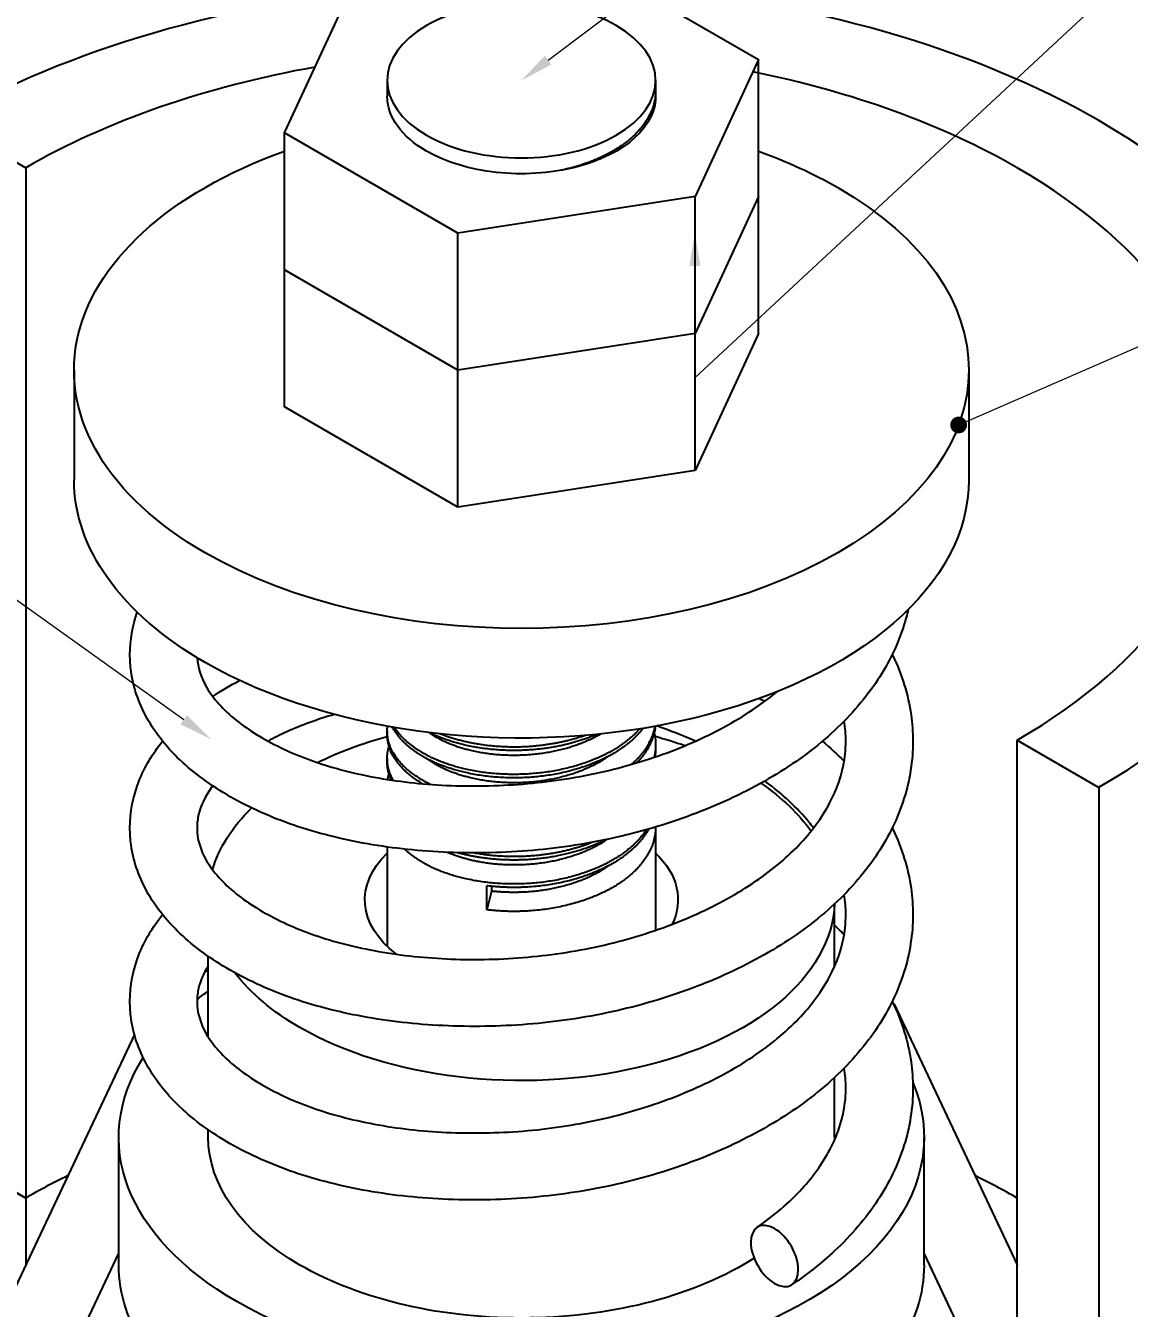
# Model space of a CAD drawing. Header units: millimetres. Extents: x -46397 to 283259, y -8690 to 23983.
# Drawn here: x 185491.9 to 185590.6, y -1377.6 to -1262.9 of the extents above; entities that cross this region are included whole.
import ezdxf
from ezdxf import colors
from ezdxf.entities.mleader import LeaderData, LeaderLine
from ezdxf.math import Vec2, Vec3

# ---------------------------------------------------------------- set-up
doc = ezdxf.new("R2010")
doc.units = ezdxf.units.MM
doc.layers.add('4.KICH THUOC', color=3, linetype='Continuous', lineweight=9)
doc.layers.add('Net dam Minh', color=94, linetype='Continuous', lineweight=18)
doc.layers.add('PV-402', color=7, linetype='Continuous')
doc.styles.get("Standard").update_dxf_attribs({"font": 'isocp.shx', "width": 0.8})

# ---------------------------------------------------------------- blocks, each defined once
blk = doc.blocks.new('tjt')
at = {"layer": 'PV-402', "extrusion": (-2.77556e-16, 0.816497, 0.57735)}
for p, q in [((255741.43, 36361.46, -2.06), (255756.94, 36352.5, -2.06)), ((255714.56, 36345.94, -2.06), (255720.24, 36358.18, -2.06)), ((255756.94, 36352.5, -2.06), (255751.27, 36340.27, -2.06)), ((255756.94, 36340.25, -2.06), (255756.94, 36352.5, -2.06)), ((255723.75, 36350.64, -2.06), (255723.75, 36349.22, -2.06)), ((255747.75, 36350.64, -2.06), (255747.75, 36349.72, -2.06)), ((255684.13, 36347.04, -2.06), (255691.43, 36342.83, -2.06)), ((255730.07, 36336.99, -2.06), (255714.56, 36345.94, -2.06)), ((255714.56, 36333.7, -2.06), (255714.56, 36345.94, -2.06)), ((255691.43, 36342.83, -2.06), (255691.43, 36250.71, -2.06)), ((255751.27, 36340.27, -2.06), (255730.07, 36336.99, -2.06)), ((255751.27, 36328.02, -2.06), (255751.27, 36340.27, -2.06)), ((255756.94, 36340.25, -2.06), (255751.27, 36328.02, -2.06)), ((255756.94, 36340.25, -2.06), (255751.27, 36328.02, -2.06)), ((255756.94, 36328.01, -2.06), (255756.94, 36340.25, -2.06)), ((255730.07, 36324.74, -2.06), (255730.07, 36336.99, -2.06)), ((255730.07, 36324.74, -2.06), (255714.56, 36333.7, -2.06)), ((255730.07, 36324.74, -2.06), (255714.56, 36333.7, -2.06)), ((255714.56, 36321.45, -2.06), (255714.56, 36333.7, -2.06)), ((255751.27, 36328.02, -2.06), (255730.07, 36324.74, -2.06)), ((255751.27, 36328.02, -2.06), (255730.07, 36324.74, -2.06)), ((255751.27, 36315.77, -2.06), (255751.27, 36328.02, -2.06)), ((255756.94, 36328.01, -2.06), (255751.27, 36315.77, -2.06)), ((255695.75, 36324.73, -2.06), (255695.75, 36314.93, -2.06)), ((255730.07, 36312.49, -2.06), (255730.07, 36324.74, -2.06)), ((255775.75, 36324.73, -2.06), (255775.75, 36314.93, -2.06)), ((255730.07, 36312.49, -2.06), (255714.56, 36321.45, -2.06)), ((255751.27, 36315.77, -2.06), (255730.07, 36312.49, -2.06)), ((255723.75, 36292.46, -2.06), (255723.75, 36292.16, -2.06)), ((255780.07, 36291.65, -2.06), (255787.37, 36287.43, -2.06)), ((255780.07, 36199.53, -2.06), (255780.07, 36291.65, -2.06)), ((255747.75, 36291.24, -2.06), (255747.75, 36290.93, -2.06)), ((255723.75, 36290.01, -2.06), (255723.75, 36289.71, -2.06)), ((255787.37, 36287.43, -2.06), (255787.37, 36195.32, -2.06)), ((255747.75, 36283.88, -2.06), (255747.75, 36274.65, -2.06)), ((255723.75, 36282.1, -2.06), (255723.75, 36273.21, -2.06)), ((255732.65, 36276.48, -2.06), (255732.65, 36278.63, -2.06)), ((255733.07, 36278.15, -2.06), (255732.65, 36276.48, -2.06)), ((255733.07, 36278.58, -2.06), (255733.07, 36278.15, -2.06)), ((255763.75, 36271.44, -2.06), (255763.75, 36277.01, -2.06)), ((255707.75, 36265.11, -2.06), (255707.75, 36272.32, -2.06)), ((255707.44, 36270.94, -2.06), (255707.75, 36271.12, -2.06)), ((255769, 36268.09, -2.06), (255769.08, 36268.04, -2.06)), ((255769.03, 36268.01, -2.06), (255769.08, 36268.04, -2.06)), ((255769.08, 36268.04, -2.06), (255780.07, 36244.73, -2.06)), ((255701.15, 36265.34, -2.06), (255687.9, 36237.24, -2.06)), ((255763.75, 36256.15, -2.06), (255763.75, 36261.5, -2.06)), ((255676.36, 36259.41, -2.06), (255691.43, 36250.71, -2.06)), ((255699.75, 36244.72, -2.06), (255699.75, 36256.15, -2.06)), ((255707.75, 36256.15, -2.06), (255707.75, 36256.81, -2.06)), ((255771.75, 36244.72, -2.06), (255771.75, 36256.15, -2.06)), ((255691.43, 36250.71, -2.06), (255684.13, 36254.92, -2.06)), ((255691.43, 36250.71, -2.06), (255691.43, 36244.73, -2.06)), ((255692.14, 36229.63, -2.06), (255699.75, 36245.78, -2.06)), ((255779.37, 36229.63, -2.06), (255771.75, 36245.78, -2.06))]:
    blk.add_line(p, q, dxfattribs=at)
at = {"layer": 'PV-402'}
for centre, major_axis, start_param, end_param in [((255735.75, 36317.24, -2.06), (-73, 0), -1.424554, -0.785398), ((255735.75, 36350.64, -2.06), (-12, 0), -2.356194, -0.785398), ((255735.75, 36317.24, -2.06), (-73, 0), -2.356194, -1.707559), ((255735.75, 36350.64, -2.06), (-12, 0), -0.785398, 0.785398), ((255735.75, 36350.64, -2.06), (12, 0), -2.356194, 0.785398), ((255735.75, 36317.24, -2.06), (-62.68, 0), -1.271766, -0.785398), ((255735.75, 36317.24, -2.06), (-62.68, 0), -2.356194, -1.907029), ((255735.75, 36317.24, -2.06), (73, 0), -0.785398, 0.785398), ((255735.75, 36317.24, -2.06), (62.68, 0), -0.785398, 0.785398), ((255735.75, 36225.12, -2.06), (-62.68, 0), -0.867052, -0.785398), ((255735.75, 36225.12, -2.06), (-62.68, 0), -0.867052, -0.785398), ((255735.75, 36225.12, -2.06), (-62.68, 0), -2.356194, -2.274541), ((255735.75, 36225.12, -2.06), (-62.68, 0), -2.356194, -2.274541), ((255758.38, 36245.53, -2.06), (-1.5, 2.6), -2.356194, 0.785398), ((255758.38, 36245.53, -2.06), (1.5, -2.6), -2.356194, 0.785398)]:
    blk.add_ellipse(centre, major_axis=major_axis, ratio=0.57735, start_param=start_param, end_param=end_param, dxfattribs=at)
at = {"layer": 'PV-402', "extrusion": (3.41449e-17, -8.88178e-16, -1)}
blk.add_ellipse((255735.75, 36349.22, -2.06), major_axis=(-12, 0), ratio=0.57735, start_param=-0.785398, end_param=0, dxfattribs=at)
at = {"layer": 'PV-402', "extrusion": (3.01018e-16, -6.10623e-16, -1)}
blk.add_ellipse((255735.75, 36349.22, -2.06), major_axis=(12, 0), ratio=0.57735, start_param=-0.034873, end_param=2.356194, dxfattribs=at)
at = {"layer": 'PV-402', "extrusion": (1.66533e-16, -5.55112e-16, -1)}
blk.add_ellipse((255735.75, 36324.73, -2.06), major_axis=(-40, 0), ratio=0.57735, start_param=-0.785398, end_param=1.012439, dxfattribs=at)
at = {"layer": 'PV-402', "extrusion": (8.11507e-17, -7.77156e-16, -1)}
blk.add_ellipse((255735.75, 36324.73, -2.06), major_axis=(40, 0), ratio=0.57735, start_param=-1.012439, end_param=-0.785398, dxfattribs=at)
at = {"layer": 'PV-402', "extrusion": (1.70766e-16, -3.88578e-16, -1)}
blk.add_ellipse((255735.75, 36324.73, -2.06), major_axis=(40, 0), ratio=0.57735, start_param=-0.785398, end_param=2.356194, dxfattribs=at)
at = {"layer": 'PV-402', "extrusion": (8.11507e-17, -6.10623e-16, -1)}
blk.add_ellipse((255735.75, 36314.93, -2.06), major_axis=(-40, 0), ratio=0.57735, start_param=-0.785398, end_param=0, dxfattribs=at)
at = {"layer": 'PV-402', "extrusion": (1.83839e-18, -6.66134e-16, -1)}
blk.add_ellipse((255735.75, 36314.93, -2.06), major_axis=(40, 0), ratio=0.57735, start_param=0, end_param=2.356194, dxfattribs=at)
at = {"layer": 'PV-402', "extrusion": (2.92651e-16, -7.77156e-16, -1)}
blk.add_ellipse((255735.75, 36277.38, -2.06), major_axis=(28, 0), ratio=0.57735, start_param=-2.279804, end_param=-2.013542, dxfattribs=at)
at = {"layer": 'PV-402', "extrusion": (1.11592e-16, -6.10623e-16, -1)}
blk.add_ellipse((255735.75, 36277.38, -2.06), major_axis=(28, 0), ratio=0.57735, start_param=-1.130473, end_param=-1.021238, dxfattribs=at)
at = {"layer": 'PV-402', "extrusion": (1.85417e-16, -6.66134e-16, -1)}
blk.add_ellipse((255735.75, 36277.38, -2.06), major_axis=(28, 0), ratio=0.57735, start_param=-0.700845, end_param=-0.390073, dxfattribs=at)
at = {"layer": 'PV-402', "extrusion": (1.39063e-16, -8.88178e-16, -1)}
blk.add_ellipse((255735.75, 36277.38, -2.06), major_axis=(-28, 0), ratio=0.57735, start_param=0.166757, end_param=0.532736, dxfattribs=at)
at = {"layer": 'PV-402', "extrusion": (1.84889e-31, -8.32667e-16, -1)}
blk.add_ellipse((255735.75, 36277.38, -2.06), major_axis=(-14, 0), ratio=0.57735, start_param=-0.646114, end_param=0.5411, dxfattribs=at)
at = {"layer": 'PV-402', "extrusion": (3.66279e-17, -5.55112e-16, -1)}
blk.add_ellipse((255735.75, 36277.38, -2.06), major_axis=(14, 0), ratio=0.57735, start_param=-0.5411, end_param=0.273839, dxfattribs=at)
at = {"layer": 'PV-402', "extrusion": (4.29203e-17, -5.55112e-16, -1)}
blk.add_ellipse((255735.75, 36277.38, -2.06), major_axis=(28, 0), ratio=0.57735, start_param=0.022908, end_param=2.356194, dxfattribs=at)
at = {"layer": 'PV-402', "extrusion": (5.6936e-19, -6.10623e-16, -1)}
blk.add_ellipse((255735.75, 36277.38, -2.06), major_axis=(-28, 0), ratio=0.57735, start_param=-0.785398, end_param=-0.41599, dxfattribs=at)
at = {"layer": 'PV-402', "extrusion": (1.37188e-16, -5.55112e-16, -1)}
blk.add_ellipse((255735.75, 36256.15, -2.06), major_axis=(36, 0), ratio=0.57735, start_param=-2.507274, end_param=-2.461919, dxfattribs=at)
at = {"layer": 'PV-402', "extrusion": (1.66533e-16, -6.10623e-16, -1)}
blk.add_ellipse((255735.75, 36256.15, -2.06), major_axis=(-36, 0), ratio=0.57735, start_param=-0.785398, end_param=0.349528, dxfattribs=at)
at = {"layer": 'PV-402', "extrusion": (8.39995e-17, -7.77156e-16, -1)}
blk.add_ellipse((255735.75, 36256.15, -2.06), major_axis=(36, 0), ratio=0.57735, start_param=-0.237127, end_param=2.356194, dxfattribs=at)
at = {"layer": 'PV-402', "extrusion": (1.66533e-16, -4.996e-16, -1)}
blk.add_ellipse((255735.75, 36256.15, -2.06), major_axis=(-28, 0), ratio=0.57735, start_param=-0.785398, end_param=0, dxfattribs=at)
at = {"layer": 'PV-402', "extrusion": (2.15953e-16, -6.10623e-16, -1)}
blk.add_ellipse((255735.75, 36256.15, -2.06), major_axis=(28, 0), ratio=0.57735, start_param=0, end_param=0.013697, dxfattribs=at)
at = {"layer": 'PV-402', "extrusion": (1.52289e-16, -4.996e-16, -1)}
blk.add_ellipse((255735.75, 36244.72, -2.06), major_axis=(-36, 0), ratio=0.57735, start_param=-0.374001, end_param=0, dxfattribs=at)
at = {"layer": 'PV-402', "extrusion": (1.24979e-16, -6.66134e-16, -1)}
blk.add_ellipse((255735.75, 36256.15, -2.06), major_axis=(-28, 0), ratio=0.57735, start_param=-2.408443, end_param=-0.785398, dxfattribs=at)
at = {"layer": 'PV-402', "extrusion": (1.68372e-16, -4.996e-16, -1)}
blk.add_ellipse((255735.75, 36244.72, -2.06), major_axis=(36, 0), ratio=0.57735, start_param=0, end_param=0.374001, dxfattribs=at)
at = {"layer": 'PV-402'}
for points, weights, knots in [([(255747.75, 36349.72, -2.06), (255747.75, 36346.7, -2.06), (255744.24, 36344.51, -2.06), (255742.14, 36343.21, -2.06), (255739.31, 36342.6, -2.06)], [1, 0.923879532511, 1, 0.953117761913, 0.963984623918], [0.013888889, 0.013888889, 0.013888889, 0.018518519, 0.018518519, 0.021369886, 0.021369886, 0.021369886]), ([(255743.61, 36344.15, -2.06), (255743.36, 36343.97, -2.06), (255743.09, 36343.8, -2.06), (255742.92, 36343.69, -2.06), (255742.75, 36343.59, -2.06)], [0.986880917859, 0.992749927889, 1, 0.995509596988, 0.991548978406], [0.0183033758, 0.0183033758, 0.0183033758, 0.0187498314, 0.0187498314, 0.019026348, 0.019026348, 0.019026348]), ([(255727.27, 36287.87, -2.06), (255723.75, 36289.74, -2.06), (255723.75, 36292.46, -2.06), (255723.75, 36292.68, -2.06), (255723.78, 36292.89, -2.06)], [1, 0.923879532511, 1, 0.993466999583, 0.988055382044], [0.842592593, 0.842592593, 0.842592593, 0.847222222, 0.847222222, 0.847619558, 0.847619558, 0.847619558]), ([(255746.61, 36292.7, -2.06), (255745.72, 36291.54, -2.06), (255744.24, 36290.62, -2.06), (255740.72, 36288.44, -2.06), (255735.75, 36288.29, -2.06), (255730.78, 36288.14, -2.06), (255727.27, 36290.01, -2.06)], [0.96249460739, 0.966535131668, 1, 0.923879532511, 1, 0.923879532511, 1], [0.83129801, 0.83129801, 0.83129801, 0.83333333, 0.83333333, 0.83796296, 0.83796296, 0.84259259, 0.84259259, 0.84259259]), ([(255746.32, 36292.66, -2.06), (255745.48, 36291.7, -2.06), (255744.24, 36290.93, -2.06), (255740.72, 36288.75, -2.06), (255735.75, 36288.6, -2.06), (255730.78, 36288.44, -2.06), (255727.27, 36290.32, -2.06)], [0.964426236441, 0.971667851188, 1, 0.923879532511, 1, 0.923879532511, 1], [0.79457314, 0.79457314, 0.79457314, 0.7962963, 0.7962963, 0.80092593, 0.80092593, 0.80555556, 0.80555556, 0.80555556]), ([(255742.83, 36292.2, -2.06), (255739.84, 36290.44, -2.06), (255735.75, 36290.3, -2.06), (255731.45, 36290.14, -2.06), (255728.42, 36291.75, -2.06), (255727.89, 36292.02, -2.06), (255727.45, 36292.34, -2.06)], [0.993342834435, 0.92736798419, 1, 0.923879532511, 1, 0.985961801363, 0.977101474787], [0.80645757, 0.80645757, 0.80645757, 0.81093021, 0.81093021, 0.81561767, 0.81561767, 0.81648213, 0.81648213, 0.81648213]), ([(255742.48, 36292.16, -2.06), (255739.44, 36290.85, -2.06), (255735.75, 36290.74, -2.06), (255730.99, 36290.59, -2.06), (255727.52, 36292.33, -2.06)], [0.971898519123, 0.942471010211, 1, 0.926819155416, 0.994347799113], [0.797427026, 0.797427026, 0.797427026, 0.800925926, 0.800925926, 0.805376768, 0.805376768, 0.805376768]), ([(255741.46, 36292.07, -2.06), (255738.79, 36291.14, -2.06), (255735.75, 36291.04, -2.06), (255731.67, 36290.92, -2.06), (255728.43, 36292.23, -2.06)], [0.964476395767, 0.952114049379, 1, 0.936608870735, 0.978798681842], [0.760976476, 0.760976476, 0.760976476, 0.763888889, 0.763888889, 0.767744323, 0.767744323, 0.767744323]), ([(255747.62, 36292.31, -2.06), (255747.75, 36291.77, -2.06), (255747.75, 36291.24, -2.06), (255747.75, 36290.67, -2.06), (255747.61, 36290.12, -2.06)], [0.976586666717, 0.985550451446, 1, 0.984904181455, 0.975795812674], [0.864861922, 0.864861922, 0.864861922, 0.865740741, 0.865740741, 0.866658865, 0.866658865, 0.866658865]), ([(255724.3, 36288.06, -2.06), (255723.75, 36289.01, -2.06), (255723.75, 36290.01, -2.06), (255723.75, 36290.55, -2.06), (255723.91, 36291.08, -2.06)], [0.963863079715, 0.970495568955, 1, 0.983871706862, 0.974577891969], [0.882464806, 0.882464806, 0.882464806, 0.884259259, 0.884259259, 0.885240178, 0.885240178, 0.885240178]), ([(255743.61, 36290.26, -2.06), (255743.36, 36290.08, -2.06), (255743.09, 36289.91, -2.06), (255740.05, 36288, -2.06), (255735.75, 36287.85, -2.06), (255731.45, 36287.7, -2.06), (255728.42, 36289.3, -2.06), (255727.8, 36289.62, -2.06), (255727.3, 36289.99, -2.06)], [0.986880917859, 0.992749927889, 1, 0.923879532511, 1, 0.923879532511, 1, 0.983690722588, 0.97437017077], [0.84329596, 0.84329596, 0.84329596, 0.84374241, 0.84374241, 0.84842987, 0.84842987, 0.85311733, 0.85311733, 0.85412165, 0.85412165, 0.85412165]), ([(255746.91, 36283.64, -2.06), (255745.99, 36282.22, -2.06), (255744.24, 36281.13, -2.06), (255740.72, 36278.95, -2.06), (255735.75, 36278.8, -2.06), (255730.78, 36278.64, -2.06), (255727.27, 36280.52, -2.06)], [0.961998076145, 0.960450038755, 1, 0.923879532511, 1, 0.923879532511, 1], [0.94203902, 0.94203902, 0.94203902, 0.94444444, 0.94444444, 0.94907407, 0.94907407, 0.9537037, 0.9537037, 0.9537037]), ([(255747.75, 36283.88, -2.06), (255747.75, 36280.86, -2.06), (255744.24, 36278.68, -2.06), (255740.72, 36276.5, -2.06), (255735.75, 36276.35, -2.06), (255734.17, 36276.3, -2.06), (255732.65, 36276.48, -2.06)], [0.999880595359, 0.923939281731, 1, 0.923879532511, 1, 0.97448117395, 0.966072344842], [0.97685549, 0.97685549, 0.97685549, 0.98148148, 0.98148148, 0.98611111, 0.98611111, 0.98766316, 0.98766316, 0.98766316]), ([(255747.13, 36283.7, -2.06), (255746.23, 36282.06, -2.06), (255744.24, 36280.83, -2.06), (255740.72, 36278.64, -2.06), (255735.75, 36278.49, -2.06), (255734.17, 36278.44, -2.06), (255732.65, 36278.63, -2.06)], [0.963082778553, 0.955344061955, 1, 0.923879532511, 1, 0.974480336511, 0.966071792963], [0.978765517, 0.978765517, 0.978765517, 0.981481481, 0.981481481, 0.986111111, 0.986111111, 0.987663211, 0.987663211, 0.987663211]), ([(255743.43, 36282.79, -2.06), (255743.27, 36282.67, -2.06), (255743.09, 36282.56, -2.06), (255740.05, 36280.65, -2.06), (255735.75, 36280.5, -2.06), (255731.99, 36280.37, -2.06), (255729.1, 36281.62, -2.06)], [0.991076267785, 0.995240547909, 1, 0.923879532511, 1, 0.932721970327, 0.984369465575], [0.955948317, 0.955948317, 0.955948317, 0.956241402, 0.956241402, 0.96092886, 0.96092886, 0.965071805, 0.965071805, 0.965071805]), ([(255743.33, 36282.77, -2.06), (255740.02, 36281.07, -2.06), (255735.75, 36280.94, -2.06), (255732.69, 36280.85, -2.06), (255730.01, 36281.59, -2.06)], [0.982626477909, 0.933880167525, 1, 0.951752390041, 0.964666565961], [0.945052681, 0.945052681, 0.945052681, 0.949074074, 0.949074074, 0.952008483, 0.952008483, 0.952008483]), ([(255742.14, 36282.53, -2.06), (255739.21, 36281.35, -2.06), (255735.75, 36281.25, -2.06), (255733.51, 36281.18, -2.06), (255731.42, 36281.57, -2.06)], [0.968841679079, 0.945732100929, 1, 0.964136362044, 0.962066539861], [0.908736476, 0.908736476, 0.908736476, 0.912037037, 0.912037037, 0.914218255, 0.914218255, 0.914218255]), ([(255743.61, 36280.46, -2.06), (255743.36, 36280.28, -2.06), (255743.09, 36280.11, -2.06), (255740.05, 36278.2, -2.06), (255735.75, 36278.05, -2.06), (255734.39, 36278, -2.06), (255733.07, 36278.15, -2.06)], [0.986880917859, 0.992749927889, 1, 0.923879532511, 1, 0.974480613213, 0.966071975308], [0.993294609, 0.993294609, 0.993294609, 0.993741065, 0.993741065, 0.998428522, 0.998428522, 0.999999993, 0.999999993, 0.999999993])]:
    blk.add_rational_spline(points, weights, degree=2, knots=knots, dxfattribs=at)
for points, weights in [([(255747.7, 36349.01, -2.06), (255747.72, 36348.89, -2.06), (255747.73, 36348.77, -2.06)], [0.983281016232, 0.985658473788, 0.988300784828]), ([(255747.62, 36348.65, -2.06), (255747.65, 36348.53, -2.06), (255747.67, 36348.42, -2.06)], [0.976586666717, 0.978468721843, 0.980592611855]), ([(255727.27, 36290.01, -2.06), (255725.06, 36291.19, -2.06), (255724.21, 36292.82, -2.06)], [1, 0.950846227906, 0.965173235444]), ([(255727.27, 36290.32, -2.06), (255725.31, 36291.36, -2.06), (255724.41, 36292.78, -2.06)], [1, 0.956096104631, 0.962836985685]), ([(255747.68, 36292.89, -2.06), (255747.35, 36291.03, -2.06), (255745.6, 36289.49, -2.06)], [0.981453500738, 0.947091883192, 0.973237431071]), ([(255747.73, 36292.89, -2.06), (255747.53, 36291.14, -2.06), (255746.06, 36289.62, -2.06)], [0.987978351894, 0.95046630241, 0.966995354699]), ([(255726.92, 36287.75, -2.06), (255723.75, 36289.6, -2.06), (255723.75, 36292.16, -2.06)], [0.992267030557, 0.927965323388, 1]), ([(255747.75, 36290.93, -2.06), (255747.75, 36290.54, -2.06), (255747.68, 36290.14, -2.06)], [1, 0.989337787895, 0.981662492995]), ([(255724.13, 36288.09, -2.06), (255723.75, 36288.88, -2.06), (255723.75, 36289.71, -2.06)], [0.966827670892, 0.975579223466, 1]), ([(255723.8, 36288.14, -2.06), (255723.84, 36288.39, -2.06), (255723.91, 36288.63, -2.06)], [0.984672177643, 0.978889547165, 0.974577891969]), ([(255727.6, 36287.7, -2.06), (255727.43, 36287.78, -2.06), (255727.27, 36287.87, -2.06)], [0.992741826031, 0.996179123651, 1]), ([(255727.27, 36280.52, -2.06), (255726.11, 36281.14, -2.06), (255725.31, 36281.9, -2.06)], [1, 0.973648018554, 0.96554150903])]:
    blk.add_rational_spline(points, weights, degree=2, dxfattribs=at)
for points, knots in [([(255770.33, 36303.31, -2.06), (255770.22, 36302.85, -2.06), (255770.09, 36302.39, -2.06), (255769.42, 36300.24, -2.06), (255768.62, 36298.59, -2.06), (255766.54, 36295.43, -2.06), (255765.24, 36293.91, -2.06), (255762.22, 36291.09, -2.06), (255760.47, 36289.79, -2.06), (255756.61, 36287.43, -2.06), (255754.49, 36286.37, -2.06), (255750, 36284.55, -2.06), (255747.62, 36283.78, -2.06), (255742.75, 36282.59, -2.06), (255740.23, 36282.15, -2.06), (255735.19, 36281.62, -2.06), (255732.64, 36281.53, -2.06), (255727.67, 36281.64, -2.06), (255725.22, 36281.86, -2.06), (255720.54, 36282.59, -2.06), (255718.29, 36283.12, -2.06), (255714.09, 36284.45, -2.06), (255712.13, 36285.28, -2.06), (255708.62, 36287.18, -2.06), (255707.05, 36288.25, -2.06), (255704.37, 36290.62, -2.06), (255703.25, 36291.95, -2.06), (255701.61, 36294.75, -2.06), (255701.07, 36296.26, -2.06), (255700.79, 36298.3, -2.06), (255700.75, 36298.81, -2.06), (255700.75, 36299.32, -2.06)], [2.613983, 2.613983, 2.613983, 2.613983, 3.586589, 3.586589, 7.216342, 7.216342, 10.925692, 10.925692, 14.709223, 14.709223, 18.540748, 18.540748, 22.358155, 22.358155, 26.163304, 26.163304, 29.959792, 29.959792, 33.747892, 33.747892, 37.546964, 37.546964, 41.36657, 41.36657, 45.184462, 45.184462, 49.030494, 49.030494, 52.766251, 52.766251, 53.995703, 53.995703, 53.995703, 53.995703]), ([(255706.76, 36299.02, -2.06), (255706.81, 36298.16, -2.06), (255707.07, 36297.29, -2.06), (255708.17, 36295.41, -2.06), (255709.06, 36294.38, -2.06), (255711.35, 36292.56, -2.06), (255712.68, 36291.73, -2.06), (255715.72, 36290.26, -2.06), (255717.42, 36289.62, -2.06), (255721.16, 36288.58, -2.06), (255723.21, 36288.18, -2.06), (255727.48, 36287.66, -2.06), (255729.73, 36287.53, -2.06), (255734.28, 36287.58, -2.06), (255736.61, 36287.74, -2.06), (255741.18, 36288.38, -2.06), (255743.45, 36288.87, -2.06), (255747.77, 36290.11, -2.06), (255749.85, 36290.88, -2.06), (255753.67, 36292.65, -2.06), (255755.44, 36293.66, -2.06), (255757.55, 36295.14, -2.06), (255758.09, 36295.55, -2.06), (255758.61, 36295.98, -2.06)], [0.429821, 0.429821, 0.429821, 0.429821, 4.164379, 4.164379, 8.096565, 8.096565, 11.542696, 11.542696, 14.926142, 14.926142, 18.366861, 18.366861, 21.811121, 21.811121, 25.275523, 25.275523, 28.740484, 28.740484, 32.201077, 32.201077, 35.651919, 35.651919, 36.922563, 36.922563, 36.922563, 36.922563]), ([(255768.9, 36299.32, -2.06), (255768.92, 36299.27, -2.06), (255768.94, 36299.23, -2.06), (255769.77, 36297.5, -2.06), (255770.33, 36295.72, -2.06), (255770.7, 36293.14, -2.06), (255770.75, 36292.35, -2.06), (255770.75, 36291.56, -2.06)], [48.50894, 48.50894, 48.50894, 48.50894, 48.600927, 48.600927, 52.355392, 52.355392, 53.997512, 53.997512, 53.997512, 53.997512]), ([(255719.05, 36293.95, -2.06), (255717.51, 36293.51, -2.06), (255716.07, 36292.98, -2.06), (255714.19, 36292.13, -2.06), (255713.63, 36291.85, -2.06), (255713.1, 36291.56, -2.06)], [32.243168, 32.243168, 32.243168, 32.243168, 35.070446, 35.070446, 36.347987, 36.347987, 36.347987, 36.347987]), ([(255770.75, 36291.56, -2.06), (255770.75, 36289.84, -2.06), (255770.48, 36288.1, -2.06), (255769.42, 36284.73, -2.06), (255768.62, 36283.07, -2.06), (255766.54, 36279.92, -2.06), (255765.24, 36278.4, -2.06), (255762.22, 36275.58, -2.06), (255760.47, 36274.27, -2.06), (255756.61, 36271.92, -2.06), (255754.49, 36270.85, -2.06), (255750, 36269.04, -2.06), (255747.62, 36268.27, -2.06), (255742.75, 36267.08, -2.06), (255740.23, 36266.64, -2.06), (255735.19, 36266.11, -2.06), (255732.64, 36266.02, -2.06), (255727.67, 36266.13, -2.06), (255725.22, 36266.35, -2.06), (255720.54, 36267.08, -2.06), (255718.29, 36267.6, -2.06), (255714.09, 36268.94, -2.06), (255712.13, 36269.77, -2.06), (255708.62, 36271.66, -2.06), (255707.05, 36272.74, -2.06), (255704.37, 36275.11, -2.06), (255703.25, 36276.43, -2.06), (255701.61, 36279.24, -2.06), (255701.07, 36280.75, -2.06), (255700.79, 36282.78, -2.06), (255700.75, 36283.29, -2.06), (255700.75, 36283.8, -2.06)], [0, 0, 0, 0, 3.586589, 3.586589, 7.216342, 7.216342, 10.925692, 10.925692, 14.709223, 14.709223, 18.540748, 18.540748, 22.358155, 22.358155, 26.163304, 26.163304, 29.959792, 29.959792, 33.747892, 33.747892, 37.546964, 37.546964, 41.36657, 41.36657, 45.184462, 45.184462, 49.030494, 49.030494, 52.766251, 52.766251, 53.995703, 53.995703, 53.995703, 53.995703]), ([(255700.75, 36283.8, -2.06), (255700.75, 36285.22, -2.06), (255701.03, 36286.63, -2.06), (255702.05, 36289.23, -2.06), (255702.77, 36290.44, -2.06), (255703.67, 36291.56, -2.06)], [0, 0, 0, 0, 3.410243, 3.410243, 6.649354, 6.649354, 6.649354, 6.649354]), ([(255706.75, 36283.8, -2.06), (255706.75, 36282.84, -2.06), (255707.01, 36281.88, -2.06), (255708.17, 36279.89, -2.06), (255709.06, 36278.87, -2.06), (255711.35, 36277.04, -2.06), (255712.68, 36276.22, -2.06), (255715.72, 36274.75, -2.06), (255717.42, 36274.11, -2.06), (255721.16, 36273.07, -2.06), (255723.21, 36272.67, -2.06), (255727.48, 36272.15, -2.06), (255729.73, 36272.02, -2.06), (255734.28, 36272.06, -2.06), (255736.61, 36272.23, -2.06), (255741.18, 36272.87, -2.06), (255743.45, 36273.35, -2.06), (255747.77, 36274.6, -2.06), (255749.85, 36275.37, -2.06), (255753.67, 36277.14, -2.06), (255755.44, 36278.15, -2.06), (255758.51, 36280.3, -2.06), (255759.85, 36281.47, -2.06), (255762.04, 36283.91, -2.06), (255762.92, 36285.2, -2.06), (255764.17, 36287.79, -2.06), (255764.55, 36289.11, -2.06), (255764.73, 36290.79, -2.06), (255764.75, 36291.18, -2.06), (255764.75, 36291.56, -2.06)], [0, 0, 0, 0, 4.164379, 4.164379, 8.096565, 8.096565, 11.542696, 11.542696, 14.926142, 14.926142, 18.366861, 18.366861, 21.811121, 21.811121, 25.275523, 25.275523, 28.740484, 28.740484, 32.201077, 32.201077, 35.651919, 35.651919, 39.062249, 39.062249, 42.49831, 42.49831, 45.99068, 45.99068, 47.032367, 47.032367, 47.032367, 47.032367]), ([(255761.87, 36283.8, -2.06), (255761.74, 36283.98, -2.06), (255761.6, 36284.15, -2.06), (255760.41, 36285.59, -2.06), (255759.09, 36286.83, -2.06), (255757.55, 36287.97, -2.06), (255757.53, 36287.98, -2.06), (255757.51, 36288, -2.06)], [6.938887, 6.938887, 6.938887, 6.938887, 7.414246, 7.414246, 10.932116, 10.932116, 10.980132, 10.980132, 10.980132, 10.980132]), ([(255708.15, 36287.56, -2.06), (255708.13, 36287.53, -2.06), (255708.1, 36287.5, -2.06), (255707.46, 36286.61, -2.06), (255707.08, 36285.79, -2.06), (255706.8, 36284.59, -2.06), (255706.75, 36284.2, -2.06), (255706.75, 36283.8, -2.06)], [41.776021, 41.776021, 41.776021, 41.776021, 41.899977, 41.899977, 45.310285, 45.310285, 47.034997, 47.034997, 47.034997, 47.034997]), ([(255768.9, 36283.8, -2.06), (255768.92, 36283.76, -2.06), (255768.94, 36283.72, -2.06), (255769.77, 36281.98, -2.06), (255770.33, 36280.2, -2.06), (255770.7, 36277.63, -2.06), (255770.75, 36276.84, -2.06), (255770.75, 36276.05, -2.06)], [48.50894, 48.50894, 48.50894, 48.50894, 48.600927, 48.600927, 52.355392, 52.355392, 53.997512, 53.997512, 53.997512, 53.997512]), ([(255770.75, 36276.05, -2.06), (255770.75, 36274.33, -2.06), (255770.48, 36272.59, -2.06), (255769.42, 36269.22, -2.06), (255768.62, 36267.56, -2.06), (255766.54, 36264.4, -2.06), (255765.24, 36262.89, -2.06), (255762.22, 36260.07, -2.06), (255760.47, 36258.76, -2.06), (255756.61, 36256.41, -2.06), (255754.49, 36255.34, -2.06), (255750, 36253.52, -2.06), (255747.62, 36252.76, -2.06), (255742.75, 36251.56, -2.06), (255740.23, 36251.13, -2.06), (255735.19, 36250.6, -2.06), (255732.64, 36250.5, -2.06), (255727.67, 36250.62, -2.06), (255725.22, 36250.83, -2.06), (255720.54, 36251.57, -2.06), (255718.29, 36252.09, -2.06), (255714.09, 36253.43, -2.06), (255712.13, 36254.26, -2.06), (255708.62, 36256.15, -2.06), (255707.05, 36257.22, -2.06), (255704.37, 36259.6, -2.06), (255703.25, 36260.92, -2.06), (255701.61, 36263.73, -2.06), (255701.07, 36265.23, -2.06), (255700.79, 36267.27, -2.06), (255700.75, 36267.78, -2.06), (255700.75, 36268.29, -2.06)], [0, 0, 0, 0, 3.586589, 3.586589, 7.216342, 7.216342, 10.925692, 10.925692, 14.709223, 14.709223, 18.540748, 18.540748, 22.358155, 22.358155, 26.163304, 26.163304, 29.959792, 29.959792, 33.747892, 33.747892, 37.546964, 37.546964, 41.36657, 41.36657, 45.184462, 45.184462, 49.030494, 49.030494, 52.766251, 52.766251, 53.995703, 53.995703, 53.995703, 53.995703]), ([(255700.75, 36268.29, -2.06), (255700.75, 36269.7, -2.06), (255701.03, 36271.12, -2.06), (255702.05, 36273.72, -2.06), (255702.77, 36274.93, -2.06), (255703.67, 36276.05, -2.06)], [0, 0, 0, 0, 3.410243, 3.410243, 6.649354, 6.649354, 6.649354, 6.649354]), ([(255706.75, 36268.29, -2.06), (255706.75, 36267.33, -2.06), (255707.01, 36266.37, -2.06), (255708.17, 36264.38, -2.06), (255709.06, 36263.36, -2.06), (255711.35, 36261.53, -2.06), (255712.68, 36260.7, -2.06), (255715.72, 36259.24, -2.06), (255717.42, 36258.6, -2.06), (255721.16, 36257.56, -2.06), (255723.21, 36257.16, -2.06), (255727.48, 36256.63, -2.06), (255729.73, 36256.51, -2.06), (255734.28, 36256.55, -2.06), (255736.61, 36256.71, -2.06), (255741.18, 36257.36, -2.06), (255743.45, 36257.84, -2.06), (255747.77, 36259.09, -2.06), (255749.85, 36259.86, -2.06), (255753.67, 36261.63, -2.06), (255755.44, 36262.63, -2.06), (255758.51, 36264.79, -2.06), (255759.85, 36265.96, -2.06), (255762.04, 36268.4, -2.06), (255762.92, 36269.69, -2.06), (255764.17, 36272.28, -2.06), (255764.55, 36273.6, -2.06), (255764.73, 36275.28, -2.06), (255764.75, 36275.66, -2.06), (255764.75, 36276.05, -2.06)], [0, 0, 0, 0, 4.164379, 4.164379, 8.096565, 8.096565, 11.542696, 11.542696, 14.926142, 14.926142, 18.366861, 18.366861, 21.811121, 21.811121, 25.275523, 25.275523, 28.740484, 28.740484, 32.201077, 32.201077, 35.651919, 35.651919, 39.062249, 39.062249, 42.49831, 42.49831, 45.99068, 45.99068, 47.032367, 47.032367, 47.032367, 47.032367]), ([(255707.75, 36271.47, -2.06), (255707.32, 36270.79, -2.06), (255707.04, 36270.12, -2.06), (255706.8, 36269.08, -2.06), (255706.75, 36268.69, -2.06), (255706.75, 36268.29, -2.06)], [42.544503, 42.544503, 42.544503, 42.544503, 45.310285, 45.310285, 47.034997, 47.034997, 47.034997, 47.034997]), ([(255768.9, 36268.29, -2.06), (255768.92, 36268.25, -2.06), (255768.94, 36268.21, -2.06), (255769.77, 36266.47, -2.06), (255770.33, 36264.69, -2.06), (255770.7, 36262.11, -2.06), (255770.75, 36261.32, -2.06), (255770.75, 36260.53, -2.06)], [48.50894, 48.50894, 48.50894, 48.50894, 48.600927, 48.600927, 52.355392, 52.355392, 53.997512, 53.997512, 53.997512, 53.997512]), ([(255756.81, 36248.09, -2.06), (255758.36, 36249.15, -2.06), (255759.71, 36250.32, -2.06), (255761.94, 36252.75, -2.06), (255762.83, 36254.04, -2.06), (255764.12, 36256.62, -2.06), (255764.51, 36257.94, -2.06), (255764.73, 36259.67, -2.06), (255764.75, 36260.1, -2.06), (255764.75, 36260.53, -2.06)], [0, 0, 0, 0, 3.409482, 3.409482, 6.844722, 6.844722, 10.333523, 10.333523, 11.505426, 11.505426, 11.505426, 11.505426]), ([(255770.75, 36260.53, -2.06), (255770.75, 36258.81, -2.06), (255770.48, 36257.08, -2.06), (255769.42, 36253.71, -2.06), (255768.62, 36252.05, -2.06), (255766.54, 36248.89, -2.06), (255765.24, 36247.37, -2.06), (255762.59, 36244.91, -2.06), (255761.32, 36243.9, -2.06), (255759.94, 36242.97, -2.06)], [0, 0, 0, 0, 3.586589, 3.586589, 7.216342, 7.216342, 10.925692, 10.925692, 13.777489, 13.777489, 13.777489, 13.777489])]:
    blk.add_open_spline(points, degree=3, knots=knots, dxfattribs=at)
for points in [[(255700.75, 36299.32, -2.06), (255700.75, 36300.59, -2.06), (255700.98, 36301.87, -2.06), (255701.41, 36303.09, -2.06)], [(255708.15, 36295.56, -2.06), (255708.91, 36296.06, -2.06), (255709.71, 36296.54, -2.06), (255710.56, 36296.99, -2.06)], [(255757.04, 36295.38, -2.06), (255757.2, 36295.29, -2.06), (255757.35, 36295.21, -2.06), (255757.51, 36295.12, -2.06)], [(255751.3, 36291.56, -2.06), (255750.2, 36292.05, -2.06), (255749.04, 36292.51, -2.06), (255747.86, 36292.92, -2.06)], [(255764.75, 36291.56, -2.06), (255764.75, 36292.15, -2.06), (255764.7, 36292.75, -2.06), (255764.6, 36293.35, -2.06)], [(255762.66, 36291.56, -2.06), (255763.35, 36290.98, -2.06), (255763.99, 36290.39, -2.06), (255764.6, 36289.77, -2.06)], [(255764.75, 36276.05, -2.06), (255764.75, 36276.64, -2.06), (255764.7, 36277.24, -2.06), (255764.6, 36277.84, -2.06)], [(255763.75, 36275.08, -2.06), (255764.04, 36274.81, -2.06), (255764.33, 36274.54, -2.06), (255764.6, 36274.26, -2.06)], [(255764.75, 36260.53, -2.06), (255764.75, 36261.13, -2.06), (255764.7, 36261.73, -2.06), (255764.6, 36262.33, -2.06)]]:
    blk.add_open_spline(points, degree=3, dxfattribs=at)
blk = doc.blocks.new('_Dot')
at = {"color": 0, "linetype": 'ByBlock', "lineweight": -2}
blk.add_line((-0.5, 0), (-1, 0), dxfattribs=at)
at = {"color": 0, "linetype": 'ByBlock', "const_width": 0.5}
blk.add_lwpolyline([(-0.25, 0, 1), (0.25, 0, 1)], format="xyb", close=True, dxfattribs=at)

msp = doc.modelspace()

# ---------------------------------------------------------------- block references
at = {"layer": 'Net dam Minh'}
msp.add_blockref('tjt', (-70199.54, -37618.45, -0.18), dxfattribs=at)

# ---------------------------------------------------------------- leaders
at = {"layer": '4.KICH THUOC', "color": 1, "ltscale": 5}
ml = msp.add_multileader_mtext('Standard', dxfattribs=at)
ml.set_content('{\\Fisocp|c0;PP2}', color=1)
ml.set_leader_properties(color=3, lineweight=9)
ml.build(insert=Vec2(0, 0))
ml.multileader.update_dxf_attribs({"has_dogleg": 0, "text_left_attachment_type": 5, "text_right_attachment_type": 6, "dogleg_length": 0.125, "arrow_head_size": 3, "scale": 300})
ctx = ml.context
ctx.base_point, ctx.scale, ctx.char_height, ctx.arrow_head_size, ctx.landing_gap_size, ctx.plane_origin = Vec3(185568.4, -1243.49, -5.38), 300, 5.4, 3, 2.86, Vec3(185634.03, -1240.87, -5.38)
ctx.left_attachment, ctx.right_attachment = 5, 6
notes = []
notes.append((ctx, [(1, (1, 1, 0), (185563.63, -1243.49, -5.38), (1, 0), 4.76, [(0, [(185536.21, -1267.81, -5.38)], 0, [])])]))
ctx.mtext.insert, ctx.mtext.width, ctx.mtext.flow_direction = Vec3(185571.26, -1237.01, -5.38), 14.3355, 5
ml = msp.add_multileader_mtext('Standard', dxfattribs=at)
ml.set_content('{\\Fisocp|c0;PP3}', color=1)
ml.set_leader_properties(color=3, lineweight=9)
ml.build(insert=Vec2(0, 0))
ml.multileader.update_dxf_attribs({"has_dogleg": 0, "text_left_attachment_type": 5, "text_right_attachment_type": 6, "dogleg_length": 0.125, "arrow_head_size": 3, "scale": 300})
ctx = ml.context
ctx.base_point, ctx.scale, ctx.char_height, ctx.arrow_head_size, ctx.landing_gap_size, ctx.plane_origin = Vec3(185588.67, -1260.06, -3.29), 300, 5.4, 3, 2.86, Vec3(185731.33, -1270.25, -3.29)
ctx.left_attachment, ctx.right_attachment = 5, 6
notes.append((ctx, [(1, (1, 1, 0), (185583.91, -1260.06, -3.29), (1, 0), 4.76, [(0, [(185551.72, -1281.4, -3.29), (185551.72, -1294.39, -3.29)], 0, [])])]))
ctx.mtext.insert, ctx.mtext.width, ctx.mtext.flow_direction = Vec3(185591.53, -1253.58, -3.29), 14.3355, 5
ml = msp.add_multileader_mtext('Standard', dxfattribs=at)
ml.set_content('PP3', color=1)
ml.set_leader_properties(color=3, lineweight=9)
ml.build(insert=Vec2(0, 0))
ml.multileader.update_dxf_attribs({"has_dogleg": 0, "text_left_attachment_type": 5, "text_right_attachment_type": 6, "dogleg_length": 0.125, "arrow_head_size": 3, "scale": 300})
ctx = ml.context
ctx.base_point, ctx.scale, ctx.char_height, ctx.arrow_head_size, ctx.landing_gap_size, ctx.plane_origin = Vec3(185068.27, -1278.74, -5.35), 300, 5.4, 3, 2.86, Vec3(185207.68, -1288.93, -5.35)
ctx.left_attachment, ctx.right_attachment = 5, 6
notes.append((ctx, [(0, (1, 1, 0), (185087.57, -1278.74, -5.35), (-1, 0), 4.76, [(1, [(185119.95, -1298.9, -5.35), (185119.95, -1304.84, -5.35)], 0, [])])]))
ctx.mtext.insert, ctx.mtext.width, ctx.mtext.flow_direction = Vec3(185071.13, -1272.26, -5.35), 14.3355, 5
ml = msp.add_multileader_mtext('Standard', dxfattribs=at)
ml.set_content('{\\Fisocp|c0;PP2}', color=1)
ml.set_leader_properties(color=3, lineweight=9)
ml.build(insert=Vec2(0, 0))
ml.multileader.update_dxf_attribs({"has_dogleg": 0, "text_left_attachment_type": 5, "text_right_attachment_type": 6, "dogleg_length": 0.125, "arrow_head_size": 3, "scale": 300})
ctx = ml.context
ctx.base_point, ctx.scale, ctx.char_height, ctx.arrow_head_size, ctx.landing_gap_size, ctx.plane_origin = Vec3(185176.95, -1280.13, -5.35), 300, 5.4, 3, 2.86, Vec3(185242.58, -1277.51, -5.35)
ctx.left_attachment, ctx.right_attachment = 5, 6
notes.append((ctx, [(1, (1, 1, 0), (185172.18, -1280.13, -5.35), (1, 0), 4.76, [(0, [(185135.45, -1291.64, -5.35)], 0, [])])]))
ctx.mtext.insert, ctx.mtext.width, ctx.mtext.flow_direction = Vec3(185179.81, -1273.65, -5.35), 14.3355, 5
ml = msp.add_multileader_mtext('Standard', dxfattribs=at)
ml.set_content('PP4', color=1)
ml.set_leader_properties(color=3, lineweight=9)
ml.build(insert=Vec2(0, 0))
ml.multileader.update_dxf_attribs({"has_dogleg": 0, "text_left_attachment_type": 5, "text_right_attachment_type": 6, "dogleg_length": 0.125, "arrow_head_size": 3, "scale": 300})
ctx = ml.context
ctx.base_point, ctx.scale, ctx.char_height, ctx.arrow_head_size, ctx.landing_gap_size, ctx.plane_origin = Vec3(185427.94, -1279.74, 0.89), 300, 5.4, 3, 2.86, Vec3(185562.2, -1280.33, 0.89)
ctx.left_attachment, ctx.right_attachment = 5, 6
notes.append((ctx, [(0, (1, 1, 0), (185447.49, -1279.74, 0.89), (-1, 0), 4.76, [(0, [(185508.46, -1326.72, 0.89)], 0, [])])]))
ctx.mtext.insert, ctx.mtext.width, ctx.mtext.flow_direction = Vec3(185430.8, -1273.26, 0.89), 14.3355, 5
ml = msp.add_multileader_mtext('Standard', dxfattribs=at)
ml.set_content('PP2', color=1)
ml.set_leader_properties(color=3, lineweight=9)
ml.build(insert=Vec2(0, 0))
ml.multileader.update_dxf_attribs({"has_dogleg": 0, "text_left_attachment_type": 5, "text_right_attachment_type": 6, "dogleg_length": 0.125, "arrow_head_size": 3, "scale": 300})
ctx = ml.context
ctx.base_point, ctx.scale, ctx.char_height, ctx.arrow_head_size, ctx.landing_gap_size, ctx.plane_origin = Vec3(185296.65, -1282.2, -3.26), 300, 5.4, 3, 2.86, Vec3(185353.77, -1277.81, -3.26)
ctx.left_attachment, ctx.right_attachment = 5, 6
notes.append((ctx, [(0, (1, 1, 0), (185316.03, -1282.19, -3.26), (-1, 0), 4.76, [(0, [(185324.53, -1292.05, -3.26)], 0, [])])]))
ctx.mtext.insert, ctx.mtext.width, ctx.mtext.flow_direction = Vec3(185299.51, -1275.71, -3.26), 14.3355, 5
at = {"layer": '4.KICH THUOC', "ltscale": 5}
ml = msp.add_multileader_mtext('Standard', dxfattribs=at)
ml.set_content('{\\Fisocp|c0;P18.3}', color=256)
ml.set_leader_properties(lineweight=9)
ml.set_arrow_properties(name='DOT')
ml.build(insert=Vec2(0, 0))
ml.multileader.update_dxf_attribs({"has_dogleg": 0, "text_left_attachment_type": 5, "text_right_attachment_type": 6, "dogleg_length": 0.125, "arrow_head_size": 1.5, "scale": 300})
ctx = ml.context
ctx.base_point, ctx.scale, ctx.char_height, ctx.arrow_head_size, ctx.landing_gap_size, ctx.plane_origin = Vec3(185610.73, -1283.18, -0.15), 300, 5.4, 1.5, 2.86, Vec3(185757.8, -1270.34, -0.15)
ctx.left_attachment, ctx.right_attachment = 5, 6
notes.append((ctx, [(1, (1, 1, 0), (185605.97, -1283.18, -0.15), (1, 0), 4.76, [(0, [(185575.3, -1298.62, -0.15)], 0, [])])]))
ctx.mtext.insert, ctx.mtext.flow_direction = Vec3(185613.59, -1276.7, -0.15), 5
at = {"layer": '4.KICH THUOC', "color": 1, "ltscale": 5}
ml = msp.add_multileader_mtext('Standard', dxfattribs=at)
ml.set_content('PP1', color=1)
ml.set_leader_properties(color=3, lineweight=9)
ml.build(insert=Vec2(0, 0))
ml.multileader.update_dxf_attribs({"has_dogleg": 0, "text_left_attachment_type": 5, "text_right_attachment_type": 6, "dogleg_length": 0.125, "arrow_head_size": 3, "scale": 300})
ctx = ml.context
ctx.base_point, ctx.scale, ctx.char_height, ctx.arrow_head_size, ctx.landing_gap_size, ctx.plane_origin = Vec3(185419.58, -1312.99, -0.15), 300, 5.4, 3, 2.86, Vec3(185552.36, -1327.2, -0.15)
ctx.left_attachment, ctx.right_attachment = 5, 6
notes.append((ctx, [(0, (1, 1, 0), (185437.84, -1312.99, -0.15), (-1, 0), 4.76, [(0, [(185450.17, -1321.94, -0.15)], 0, [])])]))
ctx.mtext.insert, ctx.mtext.width, ctx.mtext.flow_direction = Vec3(185422.44, -1306.51, -0.15), 14.3355, 5
ml = msp.add_multileader_mtext('Standard', dxfattribs=at)
ml.set_content('{\\Fisocp|c0;PP4}', color=1)
ml.set_leader_properties(color=3, lineweight=9)
ml.build(insert=Vec2(0, 0))
ml.multileader.update_dxf_attribs({"has_dogleg": 0, "text_left_attachment_type": 5, "text_right_attachment_type": 6, "dogleg_length": 0.125, "arrow_head_size": 3, "scale": 300})
ctx = ml.context
ctx.base_point, ctx.scale, ctx.char_height, ctx.arrow_head_size, ctx.landing_gap_size, ctx.plane_origin = Vec3(185177.54, -1317.16, -2.22), 300, 5.4, 3, 2.86, Vec3(185315.17, -1317.74, -2.22)
ctx.left_attachment, ctx.right_attachment = 5, 6
notes.append((ctx, [(1, (1, 1, 0), (185172.78, -1317.16, -2.22), (1, 0), 4.76, [(0, [(185145.72, -1327.62, -2.22)], 0, [])])]))
ctx.mtext.insert, ctx.mtext.width, ctx.mtext.flow_direction = Vec3(185180.4, -1310.68, -2.22), 14.3355, 5
ml = msp.add_multileader_mtext('Standard', dxfattribs=at)
ml.set_content('PP1', color=1)
ml.set_leader_properties(color=3, lineweight=9)
ml.build(insert=Vec2(0, 0))
ml.multileader.update_dxf_attribs({"has_dogleg": 0, "text_left_attachment_type": 5, "text_right_attachment_type": 6, "dogleg_length": 0.125, "arrow_head_size": 3, "scale": 300})
ctx = ml.context
ctx.base_point, ctx.scale, ctx.char_height, ctx.arrow_head_size, ctx.landing_gap_size, ctx.plane_origin = Vec3(185039.67, -1348.78, -4.31), 300, 5.4, 3, 2.86, Vec3(185172.45, -1363, -4.31)
ctx.left_attachment, ctx.right_attachment = 5, 6
notes.append((ctx, [(0, (1, 1, 0), (185057.93, -1348.78, -4.31), (-1, 0), 4.76, [(0, [(185070.26, -1357.74, -4.31)], 0, [])])]))
ctx.mtext.insert, ctx.mtext.width, ctx.mtext.flow_direction = Vec3(185042.53, -1342.3, -4.31), 14.3355, 5
ml = msp.add_multileader_mtext('Standard', dxfattribs=at)
ml.set_content('PP5', color=1)
ml.set_leader_properties(color=3, lineweight=9)
ml.build(insert=Vec2(0, 0))
ml.multileader.update_dxf_attribs({"has_dogleg": 0, "text_left_attachment_type": 5, "text_right_attachment_type": 6, "dogleg_length": 0.125, "arrow_head_size": 3, "scale": 300})
ctx = ml.context
ctx.base_point, ctx.scale, ctx.char_height, ctx.arrow_head_size, ctx.landing_gap_size, ctx.plane_origin = Vec3(185434.36, -1411.31, -1.17), 300, 5.4, 3, 2.86, Vec3(185552.84, -1433.8, -1.17)
ctx.left_attachment, ctx.right_attachment = 5, 6
notes.append((ctx, [(0, (1, 1, 0), (185453.66, -1411.31, -1.17), (-1, 0), 4.76, [(0, [(185481.25, -1372.77, -1.17)], 0, [])])]))
ctx.mtext.insert, ctx.mtext.width, ctx.mtext.flow_direction = Vec3(185437.21, -1404.83, -1.17), 14.3355, 5
for ctx, leaders in notes:
    for number, flags, end, landing, length, lines in leaders:
        leader = LeaderData()
        leader.index, (leader.has_last_leader_line, leader.has_dogleg_vector, leader.attachment_direction) = number, flags
        leader.last_leader_point, leader.dogleg_vector, leader.dogleg_length = Vec3(end), Vec3(landing), length
        for number, points, colour, breaks in lines:
            line = LeaderLine()
            line.index, line.vertices, line.color, line.breaks = number, Vec3.list(points), colors.encode_raw_color(colour), breaks
            leader.lines.append(line)
        ctx.leaders.append(leader)

doc.saveas('drawing.dxf')
